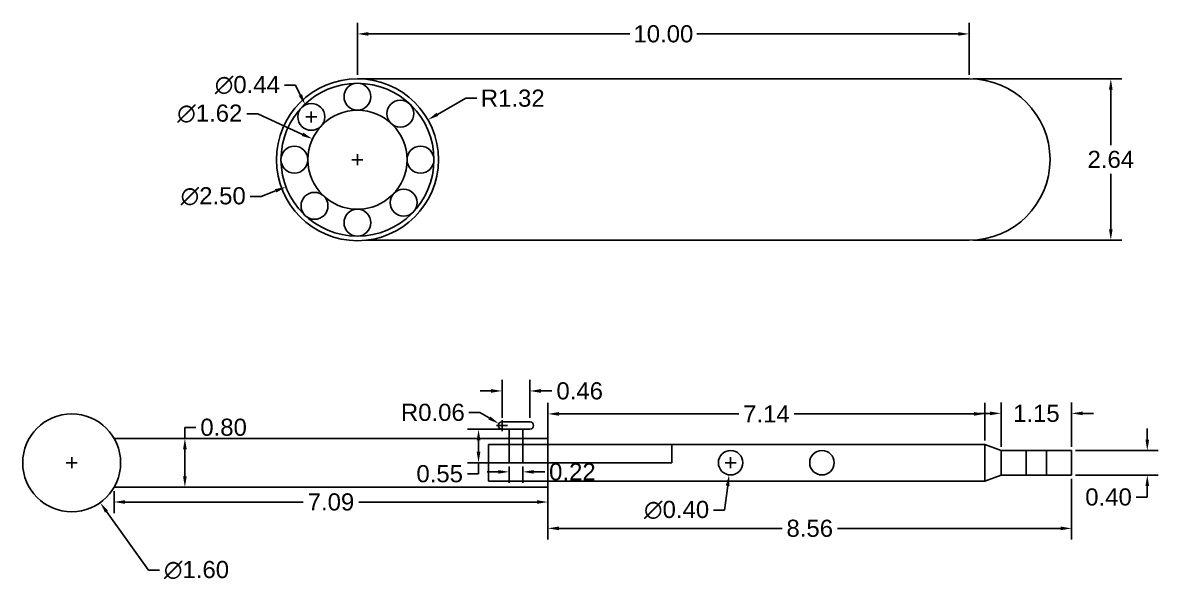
# Model space of a CAD drawing. Header units: centimetres. Extents: x 74 to 106.3, y 54.3 to 74.4.
# Drawn here: x 86.86 to 105.42, y 65.29 to 74.42 of the extents above; entities that cross this region are included whole.
import ezdxf

# ---------------------------------------------------------------- set-up
doc = ezdxf.new("R2010")
doc.units = ezdxf.units.CM
doc.header["$MEASUREMENT"] = 0
doc.styles.get("Standard").update_dxf_attribs({"font": 'arial.ttf'})
doc.dimstyles.get("Standard").update_dxf_attribs({"dimtxt": 0.28, "dimasz": 0.18, "dimexe": 0.18, "dimexo": 0.0625, "dimgap": 0.09, "dimtad": 0, "dimtih": 1, "dimtoh": 1, "dimzin": 0, "dimdsep": 46, "dimtxsty": 'Standard', "dimcen": 0.09, "dimclrd": 240, "dimadec": 0, "dimazin": 0, "dimtfac": 1, "dimtofl": 0, "dimtmove": 0, "dimatfit": 3, "dimfxl": 1, "dimtolj": 1, "dimtzin": 0, "dimarcsym": 0})

# ---------------------------------------------------------------- blocks, each defined once
blk = doc.blocks.new('*D16')
at = {"color": 0, "lineweight": -2, "transparency": 16777216}
for p, q in [((87.566, 67.223), (87.746, 67.223)), ((87.656, 67.133), (87.656, 67.313))]:
    blk.add_line(p, q, dxfattribs=at)
at = {"color": 240, "lineweight": -2, "transparency": 16777216}
for p, q in [((88.91, 65.469), (88.226, 66.426)), ((89.09, 65.469), (88.91, 65.469))]:
    blk.add_line(p, q, dxfattribs=at)
at = {"color": 240, "transparency": 16777216}
blk.add_solid([(88.25, 66.444), (88.201, 66.409), (88.121, 66.573)], dxfattribs=at)
at = {"layer": 'Defpoints', "color": 0, "transparency": 16777216}
for p in [(87.19, 67.874), (88.121, 66.573)]:
    blk.add_point(p, dxfattribs=at)
at = {"color": 0, "transparency": 16777216, "insert": (89.696, 65.469), "char_height": 0.28, "attachment_point": 5}
blk.add_mtext('\\A1;∅1.60', dxfattribs=at)
blk = doc.blocks.new('*D17')
at = {"color": 240, "lineweight": -2, "transparency": 16777216}
for p, q in [((94.098, 73.184), (93.635, 72.921)), ((94.278, 73.184), (94.098, 73.184))]:
    blk.add_line(p, q, dxfattribs=at)
at = {"color": 0, "lineweight": -2, "transparency": 16777216}
for p, q in [((92.327, 72.089), (92.327, 72.269)), ((92.237, 72.179), (92.417, 72.179))]:
    blk.add_line(p, q, dxfattribs=at)
at = {"color": 240, "transparency": 16777216}
blk.add_solid([(93.62, 72.947), (93.649, 72.895), (93.478, 72.832)], dxfattribs=at)
at = {"layer": 'Defpoints', "color": 0, "transparency": 16777216}
for p in [(93.478, 72.832), (92.327, 72.179)]:
    blk.add_point(p, dxfattribs=at)
at = {"color": 0, "transparency": 16777216, "insert": (94.865, 73.184), "char_height": 0.28, "attachment_point": 5}
blk.add_mtext('\\A1;R1.32', dxfattribs=at)
blk = doc.blocks.new('*D18')
at = {"color": 240, "lineweight": -2, "transparency": 16777216}
for p, q in [((90.517, 72.932), (90.697, 72.932)), ((90.697, 72.932), (91.428, 72.594))]:
    blk.add_line(p, q, dxfattribs=at)
at = {"color": 0, "lineweight": -2, "transparency": 16777216}
for p, q in [((92.327, 72.089), (92.327, 72.269)), ((92.237, 72.179), (92.417, 72.179))]:
    blk.add_line(p, q, dxfattribs=at)
at = {"color": 240, "transparency": 16777216}
blk.add_solid([(91.441, 72.622), (91.416, 72.567), (91.591, 72.519)], dxfattribs=at)
at = {"layer": 'Defpoints', "color": 0, "transparency": 16777216}
for p in [(91.591, 72.519), (93.062, 71.839)]:
    blk.add_point(p, dxfattribs=at)
at = {"color": 0, "transparency": 16777216, "insert": (89.913, 72.932), "char_height": 0.28, "attachment_point": 5}
blk.add_mtext('\\A1;∅1.62', dxfattribs=at)
blk = doc.blocks.new('*D19')
at = {"color": 0, "lineweight": -2, "transparency": 16777216}
for p, q in [((92.327, 72.089), (92.327, 72.269)), ((92.237, 72.179), (92.417, 72.179))]:
    blk.add_line(p, q, dxfattribs=at)
at = {"color": 240, "lineweight": -2, "transparency": 16777216}
for p, q in [((90.754, 71.58), (90.99, 71.67)), ((90.574, 71.58), (90.754, 71.58))]:
    blk.add_line(p, q, dxfattribs=at)
at = {"color": 240, "transparency": 16777216}
blk.add_solid([(90.979, 71.698), (91.001, 71.642), (91.158, 71.734)], dxfattribs=at)
at = {"layer": 'Defpoints', "color": 0, "transparency": 16777216}
for p in [(93.495, 72.624), (91.158, 71.734)]:
    blk.add_point(p, dxfattribs=at)
at = {"color": 0, "transparency": 16777216, "insert": (89.969, 71.58), "char_height": 0.28, "attachment_point": 5}
blk.add_mtext('\\A1;∅2.50', dxfattribs=at)
blk = doc.blocks.new('*D20')
at = {"color": 240, "lineweight": -2, "transparency": 16777216}
for p, q in [((91.132, 73.399), (91.312, 73.399)), ((91.312, 73.399), (91.393, 73.238))]:
    blk.add_line(p, q, dxfattribs=at)
at = {"color": 0, "lineweight": -2, "transparency": 16777216}
for p, q in [((91.572, 72.79), (91.572, 72.97)), ((91.482, 72.88), (91.662, 72.88))]:
    blk.add_line(p, q, dxfattribs=at)
at = {"color": 240, "transparency": 16777216}
blk.add_solid([(91.42, 73.252), (91.366, 73.225), (91.474, 73.077)], dxfattribs=at)
at = {"layer": 'Defpoints', "color": 0, "transparency": 16777216}
for p in [(91.474, 73.077), (91.671, 72.684)]:
    blk.add_point(p, dxfattribs=at)
at = {"color": 0, "transparency": 16777216, "insert": (90.527, 73.399), "char_height": 0.28, "attachment_point": 5}
blk.add_mtext('\\A1;∅0.44', dxfattribs=at)
blk = doc.blocks.new('*D21')
at = {"color": 0, "lineweight": -2, "transparency": 16777216}
for p, q in [((92.327, 73.565), (92.327, 74.416)), ((102.327, 73.565), (102.327, 74.416))]:
    blk.add_line(p, q, dxfattribs=at)
at = {"color": 240, "lineweight": -2, "transparency": 16777216}
for p, q in [((92.507, 74.236), (96.778, 74.236)), ((102.147, 74.236), (97.875, 74.236))]:
    blk.add_line(p, q, dxfattribs=at)
at = {"color": 240, "transparency": 16777216}
for points in [[(92.507, 74.266), (92.507, 74.206), (92.327, 74.236)], [(102.147, 74.266), (102.147, 74.206), (102.327, 74.236)]]:
    blk.add_solid(points, dxfattribs=at)
at = {"layer": 'Defpoints', "color": 0, "transparency": 16777216}
for p in [(102.327, 74.236), (92.327, 73.503), (102.327, 73.503)]:
    blk.add_point(p, dxfattribs=at)
at = {"color": 0, "transparency": 16777216, "insert": (97.327, 74.236), "char_height": 0.28, "attachment_point": 5}
blk.add_mtext('\\A1;10.00', dxfattribs=at)
blk = doc.blocks.new('*D22')
at = {"color": 0, "lineweight": -2, "transparency": 16777216}
for p, q in [((102.389, 73.503), (104.82, 73.503)), ((102.389, 70.863), (104.82, 70.863))]:
    blk.add_line(p, q, dxfattribs=at)
at = {"color": 240, "lineweight": -2, "transparency": 16777216}
for p, q in [((104.64, 73.323), (104.64, 72.416)), ((104.64, 71.043), (104.64, 71.95))]:
    blk.add_line(p, q, dxfattribs=at)
at = {"color": 240, "transparency": 16777216}
for points in [[(104.61, 73.323), (104.67, 73.323), (104.64, 73.503)], [(104.61, 71.043), (104.67, 71.043), (104.64, 70.863)]]:
    blk.add_solid(points, dxfattribs=at)
at = {"layer": 'Defpoints', "color": 0, "transparency": 16777216}
for p in [(102.327, 73.503), (102.327, 70.863), (104.64, 70.863)]:
    blk.add_point(p, dxfattribs=at)
at = {"color": 0, "transparency": 16777216, "insert": (104.64, 72.183), "char_height": 0.28, "attachment_point": 5}
blk.add_mtext('\\A1;2.64', dxfattribs=at)
blk = doc.blocks.new('*D23')
at = {"color": 0, "lineweight": -2, "transparency": 16777216}
for p, q in [((88.348, 66.761), (88.348, 66.402)), ((95.439, 66.761), (95.439, 66.402))]:
    blk.add_line(p, q, dxfattribs=at)
at = {"color": 240, "lineweight": -2, "transparency": 16777216}
for p, q in [((88.528, 66.582), (91.441, 66.582)), ((95.259, 66.582), (92.347, 66.582))]:
    blk.add_line(p, q, dxfattribs=at)
at = {"color": 240, "transparency": 16777216}
for points in [[(88.528, 66.612), (88.528, 66.552), (88.348, 66.582)], [(95.259, 66.612), (95.259, 66.552), (95.439, 66.582)]]:
    blk.add_solid(points, dxfattribs=at)
at = {"layer": 'Defpoints', "color": 0, "transparency": 16777216}
for p in [(88.348, 66.823), (95.439, 66.823), (88.348, 66.582)]:
    blk.add_point(p, dxfattribs=at)
at = {"color": 0, "transparency": 16777216, "insert": (91.894, 66.582), "char_height": 0.28, "attachment_point": 5}
blk.add_mtext('\\A1;7.09', dxfattribs=at)
blk = doc.blocks.new('*D24')
at = {"color": 240, "lineweight": -2, "transparency": 16777216}
for p, q in [((89.506, 67.623), (89.506, 67.803)), ((89.506, 67.803), (89.686, 67.803)), ((89.506, 67.003), (89.506, 67.443))]:
    blk.add_line(p, q, dxfattribs=at)
at = {"color": 0, "lineweight": -2, "transparency": 16777216}
for p, q in [((88.411, 67.623), (89.686, 67.623)), ((88.411, 66.823), (89.686, 66.823))]:
    blk.add_line(p, q, dxfattribs=at)
at = {"color": 240, "transparency": 16777216}
for points in [[(89.476, 67.443), (89.536, 67.443), (89.506, 67.623)], [(89.476, 67.003), (89.536, 67.003), (89.506, 66.823)]]:
    blk.add_solid(points, dxfattribs=at)
at = {"layer": 'Defpoints', "color": 0, "transparency": 16777216}
for p in [(88.348, 67.623), (89.506, 67.623), (88.348, 66.823)]:
    blk.add_point(p, dxfattribs=at)
at = {"color": 0, "transparency": 16777216, "insert": (90.139, 67.803), "char_height": 0.28, "attachment_point": 5}
blk.add_mtext('\\A1;0.80', dxfattribs=at)
blk = doc.blocks.new('*D25')
at = {"color": 0, "lineweight": -2, "transparency": 16777216}
for p, q in [((98.336, 67.225), (98.516, 67.225)), ((98.426, 67.135), (98.426, 67.315))]:
    blk.add_line(p, q, dxfattribs=at)
at = {"color": 240, "lineweight": -2, "transparency": 16777216}
for p, q in [((98.328, 66.451), (98.378, 66.848)), ((98.148, 66.451), (98.328, 66.451))]:
    blk.add_line(p, q, dxfattribs=at)
at = {"color": 240, "transparency": 16777216}
blk.add_solid([(98.348, 66.852), (98.408, 66.844), (98.401, 67.027)], dxfattribs=at)
at = {"layer": 'Defpoints', "color": 0, "transparency": 16777216}
for p in [(98.45, 67.423), (98.401, 67.027)]:
    blk.add_point(p, dxfattribs=at)
at = {"color": 0, "transparency": 16777216, "insert": (97.543, 66.451), "char_height": 0.28, "attachment_point": 5}
blk.add_mtext('\\A1;∅0.40', dxfattribs=at)
blk = doc.blocks.new('*D26')
at = {"color": 0, "lineweight": -2, "transparency": 16777216}
for p, q in [((95.439, 67.586), (95.439, 68.203)), ((102.582, 67.586), (102.582, 68.203))]:
    blk.add_line(p, q, dxfattribs=at)
at = {"color": 240, "lineweight": -2, "transparency": 16777216}
for p, q in [((95.619, 68.023), (98.559, 68.023)), ((102.402, 68.023), (99.463, 68.023))]:
    blk.add_line(p, q, dxfattribs=at)
at = {"color": 240, "transparency": 16777216}
for points in [[(95.619, 68.053), (95.619, 67.993), (95.439, 68.023)], [(102.402, 68.053), (102.402, 67.993), (102.582, 68.023)]]:
    blk.add_solid(points, dxfattribs=at)
at = {"layer": 'Defpoints', "color": 0, "transparency": 16777216}
for p in [(102.582, 68.023), (95.439, 67.523), (102.582, 67.523)]:
    blk.add_point(p, dxfattribs=at)
at = {"color": 0, "transparency": 16777216, "insert": (99.011, 68.023), "char_height": 0.28, "attachment_point": 5}
blk.add_mtext('\\A1;7.14', dxfattribs=at)
blk = doc.blocks.new('*D27')
at = {"color": 0, "lineweight": -2, "transparency": 16777216}
for p, q in [((102.846, 67.486), (102.846, 68.211)), ((103.999, 67.486), (103.999, 68.211))]:
    blk.add_line(p, q, dxfattribs=at)
at = {"color": 240, "lineweight": -2, "transparency": 16777216}
for p, q in [((102.666, 68.031), (102.486, 68.031)), ((104.179, 68.031), (104.359, 68.031))]:
    blk.add_line(p, q, dxfattribs=at)
at = {"color": 240, "transparency": 16777216}
for points in [[(102.666, 68.061), (102.666, 68.001), (102.846, 68.031)], [(104.179, 68.061), (104.179, 68.001), (103.999, 68.031)]]:
    blk.add_solid(points, dxfattribs=at)
at = {"layer": 'Defpoints', "color": 0, "transparency": 16777216}
for p in [(103.999, 68.031), (102.846, 67.423), (103.999, 67.423)]:
    blk.add_point(p, dxfattribs=at)
at = {"color": 0, "transparency": 16777216, "insert": (103.423, 68.031), "char_height": 0.28, "attachment_point": 5}
blk.add_mtext('\\A1;1.15', dxfattribs=at)
blk = doc.blocks.new('*D28')
at = {"color": 0, "lineweight": -2, "transparency": 16777216}
for p, q in [((95.439, 66.961), (95.439, 65.971)), ((103.999, 66.961), (103.999, 65.971))]:
    blk.add_line(p, q, dxfattribs=at)
at = {"color": 240, "lineweight": -2, "transparency": 16777216}
for p, q in [((95.619, 66.151), (99.266, 66.151)), ((103.819, 66.151), (100.173, 66.151))]:
    blk.add_line(p, q, dxfattribs=at)
at = {"color": 240, "transparency": 16777216}
for points in [[(95.619, 66.181), (95.619, 66.121), (95.439, 66.151)], [(103.819, 66.181), (103.819, 66.121), (103.999, 66.151)]]:
    blk.add_solid(points, dxfattribs=at)
at = {"layer": 'Defpoints', "color": 0, "transparency": 16777216}
for p in [(95.439, 67.023), (103.999, 67.023), (95.439, 66.151)]:
    blk.add_point(p, dxfattribs=at)
at = {"color": 0, "transparency": 16777216, "insert": (99.719, 66.151), "char_height": 0.28, "attachment_point": 5}
blk.add_mtext('\\A1;8.56', dxfattribs=at)
blk = doc.blocks.new('*D29')
at = {"color": 240, "lineweight": -2, "transparency": 16777216}
for p, q in [((105.236, 67.603), (105.236, 67.783)), ((105.236, 66.843), (105.236, 66.663)), ((105.236, 66.663), (105.056, 66.663))]:
    blk.add_line(p, q, dxfattribs=at)
at = {"color": 0, "lineweight": -2, "transparency": 16777216}
for p, q in [((104.062, 67.423), (105.416, 67.423)), ((104.062, 67.023), (105.416, 67.023))]:
    blk.add_line(p, q, dxfattribs=at)
at = {"color": 240, "transparency": 16777216}
for points in [[(105.206, 67.603), (105.266, 67.603), (105.236, 67.423)], [(105.206, 66.843), (105.266, 66.843), (105.236, 67.023)]]:
    blk.add_solid(points, dxfattribs=at)
at = {"layer": 'Defpoints', "color": 0, "transparency": 16777216}
for p in [(103.999, 67.423), (103.999, 67.023), (105.236, 67.023)]:
    blk.add_point(p, dxfattribs=at)
at = {"color": 0, "transparency": 16777216, "insert": (104.603, 66.663), "char_height": 0.28, "attachment_point": 5}
blk.add_mtext('\\A1;0.40', dxfattribs=at)
blk = doc.blocks.new('*D30')
at = {"color": 240, "lineweight": -2, "transparency": 16777216}
for p, q in [((94.147, 68.047), (94.327, 68.047)), ((94.327, 68.047), (94.482, 67.956))]:
    blk.add_line(p, q, dxfattribs=at)
at = {"color": 0, "lineweight": -2, "transparency": 16777216}
for p, q in [((94.6, 67.833), (94.78, 67.833)), ((94.69, 67.743), (94.69, 67.923))]:
    blk.add_line(p, q, dxfattribs=at)
at = {"color": 240, "transparency": 16777216}
blk.add_solid([(94.497, 67.982), (94.467, 67.93), (94.637, 67.864)], dxfattribs=at)
at = {"layer": 'Defpoints', "color": 0, "transparency": 16777216}
for p in [(94.637, 67.864), (94.69, 67.833)]:
    blk.add_point(p, dxfattribs=at)
at = {"color": 0, "transparency": 16777216, "insert": (93.559, 68.047), "char_height": 0.28, "attachment_point": 5}
blk.add_mtext('\\A1;R0.06', dxfattribs=at)
blk = doc.blocks.new('*D31')
at = {"color": 0, "lineweight": -2, "transparency": 16777216}
for p, q in [((94.69, 67.957), (94.69, 68.578)), ((95.145, 67.957), (95.145, 68.578))]:
    blk.add_line(p, q, dxfattribs=at)
at = {"color": 240, "lineweight": -2, "transparency": 16777216}
for p, q in [((94.51, 68.398), (94.33, 68.398)), ((95.325, 68.398), (95.505, 68.398))]:
    blk.add_line(p, q, dxfattribs=at)
at = {"color": 240, "transparency": 16777216}
for points in [[(94.51, 68.428), (94.51, 68.368), (94.69, 68.398)], [(95.325, 68.428), (95.325, 68.368), (95.145, 68.398)]]:
    blk.add_solid(points, dxfattribs=at)
at = {"layer": 'Defpoints', "color": 0, "transparency": 16777216}
for p in [(95.145, 68.398), (94.69, 67.894), (95.145, 67.894)]:
    blk.add_point(p, dxfattribs=at)
at = {"color": 0, "transparency": 16777216, "insert": (95.959, 68.398), "char_height": 0.28, "attachment_point": 5}
blk.add_mtext('\\A1;0.46', dxfattribs=at)
blk = doc.blocks.new('*D32')
at = {"color": 0, "lineweight": -2, "transparency": 16777216}
for p, q in [((94.745, 67.772), (94.126, 67.772)), ((94.745, 67.223), (94.126, 67.223))]:
    blk.add_line(p, q, dxfattribs=at)
at = {"color": 240, "lineweight": -2, "transparency": 16777216}
for p, q in [((94.306, 67.592), (94.306, 67.403)), ((94.306, 67.223), (94.306, 67.043)), ((94.306, 67.043), (94.126, 67.043))]:
    blk.add_line(p, q, dxfattribs=at)
at = {"color": 240, "transparency": 16777216}
for points in [[(94.276, 67.592), (94.336, 67.592), (94.306, 67.772)], [(94.276, 67.403), (94.336, 67.403), (94.306, 67.223)]]:
    blk.add_solid(points, dxfattribs=at)
at = {"layer": 'Defpoints', "color": 0, "transparency": 16777216}
for p in [(94.807, 67.772), (94.306, 67.223), (94.807, 67.223)]:
    blk.add_point(p, dxfattribs=at)
at = {"color": 0, "transparency": 16777216, "insert": (93.671, 67.043), "char_height": 0.28, "attachment_point": 5}
blk.add_mtext('\\A1;0.55', dxfattribs=at)
blk = doc.blocks.new('*D33')
at = {"color": 240, "lineweight": -2, "transparency": 16777216}
for p, q in [((94.627, 67.075), (94.447, 67.075)), ((95.208, 67.075), (95.388, 67.075))]:
    blk.add_line(p, q, dxfattribs=at)
at = {"color": 0, "lineweight": -2, "transparency": 16777216}
for p, q in [((94.807, 67.161), (94.807, 66.895)), ((95.028, 67.161), (95.028, 66.895))]:
    blk.add_line(p, q, dxfattribs=at)
at = {"color": 240, "transparency": 16777216}
for points in [[(94.627, 67.105), (94.627, 67.045), (94.807, 67.075)], [(95.208, 67.105), (95.208, 67.045), (95.028, 67.075)]]:
    blk.add_solid(points, dxfattribs=at)
at = {"layer": 'Defpoints', "color": 0, "transparency": 16777216}
for p in [(94.807, 67.223), (95.028, 67.223), (95.028, 67.075)]:
    blk.add_point(p, dxfattribs=at)
at = {"color": 0, "transparency": 16777216, "insert": (95.84, 67.075), "char_height": 0.28, "attachment_point": 5}
blk.add_mtext('\\A1;0.22', dxfattribs=at)

msp = doc.modelspace()

# ---------------------------------------------------------------- linework, layer by layer
at = {"color": 85, "true_color": 0x58ba48}
for p, q in [((95.439, 67.623), (95.439, 66.823)), ((94.467, 67.523), (94.467, 66.923)), ((97.467, 67.223), (97.467, 67.523)), ((102.582, 67.523), (102.582, 66.923)), ((102.582, 67.523), (102.846, 67.423)), ((102.846, 67.423), (102.846, 67.023)), ((102.846, 67.423), (103.999, 67.423)), ((103.999, 67.423), (103.999, 67.023)), ((94.467, 67.223), (97.467, 67.223)), ((102.582, 66.923), (102.846, 67.023)), ((102.846, 67.023), (103.999, 67.023))]:
    msp.add_line(p, q, dxfattribs=at)
at = {"color": 31, "true_color": 0xfecc66}
for points in [[(92.327, 73.503), (102.327, 73.503)], [(102.327, 70.863), (92.469, 70.863)]]:
    msp.add_lwpolyline(points, dxfattribs=at)
at = {"color": 85, "true_color": 0x58ba48}
for points in [[(95.145, 67.894), (94.69, 67.894)], [(94.69, 67.772), (94.807, 67.772)], [(95.028, 67.223), (95.028, 67.772), (94.807, 67.772), (94.807, 67.223)], [(95.028, 67.772), (95.145, 67.772)], [(88.348, 67.623), (95.439, 67.623)], [(94.467, 67.523), (102.582, 67.523)], [(103.256, 67.423), (103.256, 67.023)], [(103.59, 67.023), (103.59, 67.423)], [(95.439, 66.823), (88.348, 66.823)], [(102.582, 66.923), (94.467, 66.923)]]:
    msp.add_lwpolyline(points, dxfattribs=at)
at = {"color": 31, "true_color": 0xfecc66}
for centre, radius in [((92.327, 72.179), 1.324), ((92.327, 72.179), 1.25), ((92.327, 73.209), 0.22), ((93.028, 72.933), 0.22), ((91.572, 72.88), 0.22), ((92.327, 72.179), 0.81), ((91.297, 72.179), 0.22), ((93.357, 72.179), 0.22), ((91.625, 71.425), 0.22), ((93.081, 71.477), 0.22), ((92.327, 71.149), 0.22)]:
    msp.add_circle(centre, radius, dxfattribs=at)
at = {"color": 85, "true_color": 0x58ba48}
for centre, radius in [((87.656, 67.223), 0.8), ((98.426, 67.225), 0.2), ((99.918, 67.225), 0.2)]:
    msp.add_circle(centre, radius, dxfattribs=at)
at = {"color": 31, "true_color": 0xfecc66}
msp.add_arc((102.327, 72.183), 1.32, 270, 90, dxfattribs=at)
at = {"color": 85, "true_color": 0x58ba48}
for centre, start, end in [((94.69, 67.833), 90, 270), ((95.145, 67.833), 270, 90)]:
    msp.add_arc(centre, 0.0612, start, end, dxfattribs=at)

# ---------------------------------------------------------------- dimensions: what is measured, and where the dimension line sits
at = {"color": 31, "true_color": 0xfecc66}
dim = msp.add_linear_dim(base=(102.327, 74.236), p1=(92.327, 73.503), p2=(102.327, 73.503), dimstyle='Standard', dxfattribs=at)
dim.commit()
dim.dimension.update_dxf_attribs({"geometry": '*D21', "text_midpoint": (97.327, 74.236)})
dim = msp.add_diameter_dim_2p(p1=(91.671, 72.684), p2=(91.474, 73.077), dimstyle='Standard', dxfattribs=at)
dim.commit()
dim.dimension.update_dxf_attribs({"geometry": '*D20', "text_midpoint": (90.527, 73.399)})
dim = msp.add_linear_dim(base=(104.64, 70.863), p1=(102.327, 73.503), p2=(102.327, 70.863), angle=90, dimstyle='Standard', dxfattribs=at)
dim.commit()
dim.dimension.update_dxf_attribs({"geometry": '*D22', "text_midpoint": (104.64, 72.183)})
dim = msp.add_radius_dim(center=(92.327, 72.179), mpoint=(93.478, 72.832), dimstyle='Standard', dxfattribs=at)
dim.commit()
dim.dimension.update_dxf_attribs({"geometry": '*D17', "text_midpoint": (94.865, 73.184), "dimtype": 164})
for p1, p2, picture, middle in [((93.062, 71.839), (91.591, 72.519), '*D18', (89.913, 72.932)), ((93.495, 72.624), (91.158, 71.734), '*D19', (89.969, 71.58))]:
    dim = msp.add_diameter_dim_2p(p1=p1, p2=p2, dimstyle='Standard', dxfattribs=at)
    dim.commit()
    dim.dimension.update_dxf_attribs({"geometry": picture, "text_midpoint": middle, "dimtype": 163})
at = {"color": 85, "true_color": 0x58ba48}
for base, p1, p2, picture, middle in [((95.1452, 68.3978), (94.6899, 67.8945), (95.1452, 67.8945), '*D31', (95.9587, 68.3978)), ((102.582, 68.023), (95.439, 67.523), (102.582, 67.523), '*D26', (99.011, 68.023)), ((103.999, 68.031), (102.846, 67.423), (103.999, 67.423), '*D27', (103.423, 68.031)), ((95.028, 67.075), (94.807, 67.223), (95.028, 67.223), '*D33', (95.84, 67.075)), ((95.439, 66.151), (103.999, 67.023), (95.439, 67.023), '*D28', (99.719, 66.151)), ((88.348, 66.582), (95.439, 66.823), (88.348, 66.823), '*D23', (91.894, 66.582))]:
    dim = msp.add_linear_dim(base=base, p1=p1, p2=p2, dimstyle='Standard', dxfattribs=at)
    dim.commit()
    dim.dimension.update_dxf_attribs({"geometry": picture, "text_midpoint": middle})
dim = msp.add_radius_dim(center=(94.69, 67.833), mpoint=(94.637, 67.864), dimstyle='Standard', dxfattribs=at)
dim.commit()
dim.dimension.update_dxf_attribs({"geometry": '*D30', "text_midpoint": (93.559, 68.047)})
for base, p1, p2, picture, middle in [((89.506, 67.623), (88.348, 66.823), (88.348, 67.623), '*D24', (90.139, 67.803)), ((94.306, 67.223), (94.807, 67.772), (94.807, 67.223), '*D32', (93.671, 67.043)), ((105.236, 67.023), (103.999, 67.423), (103.999, 67.023), '*D29', (104.603, 66.663))]:
    dim = msp.add_linear_dim(base=base, p1=p1, p2=p2, angle=90, dimstyle='Standard', dxfattribs=at)
    dim.commit()
    dim.dimension.update_dxf_attribs({"geometry": picture, "text_midpoint": middle})
for p1, p2, picture, middle in [((87.19, 67.874), (88.121, 66.573), '*D16', (89.696, 65.469)), ((98.45, 67.423), (98.401, 67.027), '*D25', (97.543, 66.451))]:
    dim = msp.add_diameter_dim_2p(p1=p1, p2=p2, dimstyle='Standard', dxfattribs=at)
    dim.commit()
    dim.dimension.update_dxf_attribs({"geometry": picture, "text_midpoint": middle, "dimtype": 163})

doc.saveas('drawing.dxf')
